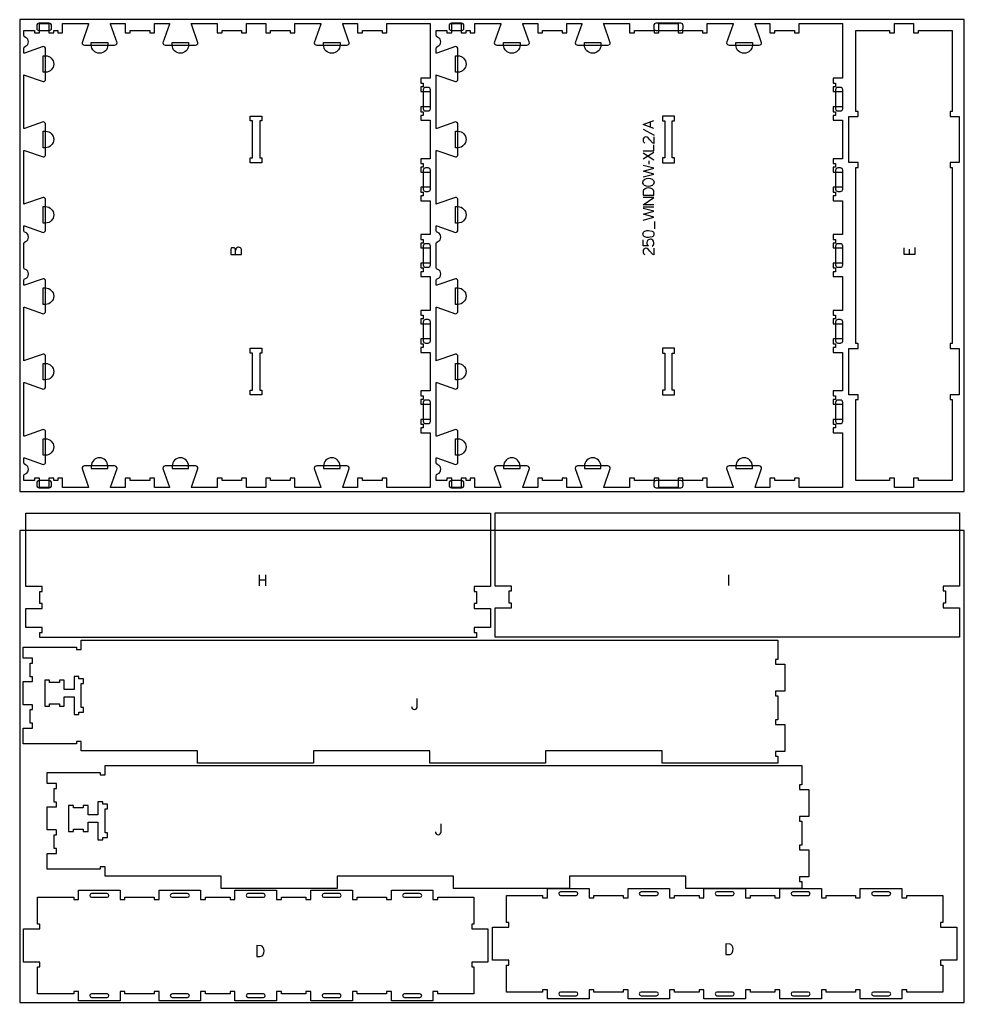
# Model space of a CAD drawing. Header units: millimetres. Extents: x -1220 to 1220, y -1930 to 4127.
# Drawn here: x -1220 to 1220, y -1930 to 610 of the extents above; entities that cross this region are included whole.
import ezdxf

# ---------------------------------------------------------------- set-up
doc = ezdxf.new("R2010")
doc.units = ezdxf.units.MM
for name, color, linetype, true_color in [('0_SHEET_SPRUCEPLY_2440X122', 1, 'Continuous', 0xff0000), ('1_ANYTOOL_1MMDEEP_LABELS_S', 2, 'Continuous', 0xffff00), ('3_ANYTOOL_CUTTHROUGH_INSID', 4, 'Continuous', 0x00ffff), ('4_ANYTOOL_CUTTHROUGH_OUTSI', 5, 'Continuous', 0x0000ff), ('5_ANYTOOL_HALF_MILL_9MM_IN', 3, 'Continuous', 0x00ff00)]:
    doc.layers.add(name, color=color, linetype=linetype, true_color=true_color)

msp = doc.modelspace()

# ---------------------------------------------------------------- linework, layer by layer
at = {"layer": '0_SHEET_SPRUCEPLY_2440X122'}
for points in [[(-1220, 610), (-1220, -610), (1220, -610), (1220, 610)], [(-1220, -710), (-1220, -1930), (1220, -1930), (1220, -710)]]:
    msp.add_lwpolyline(points, close=True, dxfattribs=at)
at = {"layer": '1_ANYTOOL_1MMDEEP_LABELS_S'}
for p, q in [((409.1, 332), (409.1, 346)), ((390.5, 327.2), (419.2, 311.2)), ((418.1, 266.8), (390.1, 249.1)), ((390.1, 265.6), (418.1, 248)), ((405.1, 244.8), (405.2, 236.6)), ((390.1, 126), (418.1, 126)), ((420.4, 69.4), (420.4, 88.7)), ((1077.2, 16.8), (1077.2, 3.1)), ((-601.2, -825), (-601.2, -853)), ((-584.1, -853), (-584.1, -825)), ((610.8, -824.8), (610.8, -852.8)), ((-584.1, -838.8), (-601.2, -838.8))]:
    msp.add_line(p, q, dxfattribs=at)
for points in [[(418.1, 328.8), (390.1, 339), (418.1, 349.3)], [(418, 307.4), (418, 290.3), (414.8, 291.8), (407.9, 299.7), (403.5, 304.8), (400.9, 306.4), (397.7, 307), (394.4, 306.4), (393.1, 305.6), (392, 304.6), (390.5, 301.9), (390.1, 298.6), (390.4, 296.1), (391.2, 293.9), (392.7, 292.1), (394.8, 290.7)], [(390.1, 270.8), (418.1, 270.8), (418.1, 286.7)], [(390.1, 203.4), (418.1, 210.6), (390.9, 218.4), (418.1, 226.4), (390.1, 233.4)], [(418.1, 131.6), (390.1, 131.6), (418.1, 150.3), (390.1, 150.3)], [(390.1, 91.9), (418.1, 99.1), (390.9, 107), (418.1, 114.9), (390.1, 121.9)], [(413.6, 24), (415.6, 25.7), (416.9, 27.6), (417.8, 29.9), (418.1, 32.4), (417.1, 37.8), (415.6, 39.9), (413.1, 41.6), (411.3, 42.3), (409.5, 42.5), (405.8, 41.9), (402.8, 40.2), (401.6, 39), (400.7, 37.5), (400.1, 33.8), (400.3, 31.3), (401.1, 29.1), (404.1, 25.1), (390.1, 25.8), (390.1, 40.9)], [(-675, 3.1), (-647, 3.1), (-647, 12.2), (-646.9, 14.5), (-647, 16.1), (-647.5, 17.6), (-648.2, 18.8), (-649.3, 19.9), (-652, 21.4), (-655, 21.8), (-656.7, 21.7), (-658.2, 21.2), (-659.4, 20.3), (-660.4, 19.1), (-661.7, 16.2), (-662.4, 13)], [(-662.2, 3.1), (-662.4, 13), (-663.8, 18.3), (-664.6, 19.3), (-665.7, 20.1), (-669, 20.6), (-671.6, 20.3), (-672.6, 19.8), (-673.5, 19.1), (-674.1, 18.2), (-674.6, 17.1), (-675, 14.4), (-675, 3.1)], [(418, 19.4), (418, 2.3), (414.8, 3.8), (407.9, 11.7), (403.5, 16.8), (400.9, 18.4), (397.7, 19), (394.4, 18.4), (393.1, 17.6), (392, 16.6), (390.5, 13.9), (390.1, 10.6), (390.4, 8.1), (391.2, 5.9), (392.7, 4.1), (394.8, 2.7)], [(1092.2, 20.8), (1092.2, 3.1), (1064.2, 3.1), (1064.2, 19.8)], [(-207.9, -1165), (-207.4, -1167.9), (-205.9, -1170.5), (-204.7, -1171.5), (-203.5, -1172.3), (-200.4, -1172.9), (-197.5, -1172.3), (-195.2, -1170.7), (-193.7, -1168.2), (-193.2, -1165.3), (-193.2, -1144.9)], [(-146.2, -1488.9), (-145.7, -1491.8), (-144.2, -1494.4), (-143.1, -1495.4), (-141.8, -1496.2), (-138.8, -1496.8), (-135.9, -1496.2), (-133.6, -1494.6), (-132.1, -1492.1), (-131.6, -1489.2), (-131.6, -1468.8)]]:
    msp.add_lwpolyline(points, dxfattribs=at)
for points in [[(389.7, 190), (390.1, 192.6), (391.1, 194.8), (394.6, 198), (399.3, 199.8), (404.2, 200.4), (409, 199.8), (413.7, 197.8), (415.8, 196.3), (417.3, 194.5), (418.2, 192.3), (418.5, 189.7), (418.2, 187), (417.3, 184.7), (415.8, 182.8), (413.7, 181.3), (408.8, 179.4), (403.9, 178.8), (398.9, 179.4), (394.3, 181.4), (392.3, 183), (390.9, 184.9), (390, 187.3)], [(390.1, 156), (418.1, 156), (418, 163.9), (417.7, 166.8), (416.8, 169.2), (415.3, 171.1), (413.3, 172.6), (408.5, 174.4), (403.4, 175), (399.1, 174.4), (395.2, 172.7), (391.6, 169.4), (390.7, 167.4)], [(389.8, 55.9), (390.2, 58.4), (391.3, 60.5), (392.9, 62.2), (394.9, 63.4), (399.6, 64.9), (404.4, 65.4), (413.7, 63.4), (415.7, 62.2), (417.1, 60.5), (418, 58.4), (418.3, 55.9), (418, 53.4), (417.1, 51.3), (415.7, 49.6), (413.6, 48.4), (404.4, 46.5), (399.5, 46.9), (394.8, 48.4), (392.8, 49.7), (391.3, 51.3), (390.2, 53.4)], [(-607.5, -1783.2), (-607.5, -1811.2), (-599.5, -1811.1), (-596.6, -1810.8), (-594.2, -1809.9), (-592.3, -1808.4), (-590.9, -1806.4), (-589, -1801.6), (-588.4, -1796.5), (-589, -1792.2), (-590.7, -1788.3), (-594, -1784.8), (-596, -1783.8)], [(603.9, -1778.5), (603.9, -1806.5), (611.8, -1806.4), (614.7, -1806.1), (617.1, -1805.2), (619, -1803.8), (620.5, -1801.7), (622.3, -1797), (622.9, -1791.9), (622.3, -1787.6), (620.6, -1783.6), (617.3, -1780.1), (615.3, -1779.2)]]:
    msp.add_lwpolyline(points, close=True, dxfattribs=at)
at = {"layer": '3_ANYTOOL_CUTTHROUGH_INSID'}
for points in [[(-594.1, 252.6), (-594.1, 240.1), (-624.6, 240.1), (-624.6, 252.6), (-618.6, 252.6), (-618.6, 348.1), (-624.6, 348.1), (-624.6, 360.6), (-594.1, 360.6), (-594.1, 348.1), (-600.1, 348.1), (-600.1, 252.6)], [(440.5, 240.1), (471, 240.1), (471, 252.6), (465, 252.6), (465, 348.1), (471, 348.1), (471, 360.6), (440.5, 360.6), (440.5, 348.1), (446.5, 348.1), (446.5, 252.6), (440.5, 252.6)], [(-624.6, -239.4), (-594.1, -239.4), (-594.1, -251.9), (-600.1, -251.9), (-600.1, -347.4), (-594.1, -347.4), (-594.1, -359.9), (-624.6, -359.9), (-624.6, -347.4), (-618.6, -347.4), (-618.6, -251.9), (-624.6, -251.9)], [(471, -251.9), (471, -239.4), (440.5, -239.4), (440.5, -251.9), (446.5, -251.9), (446.5, -347.4), (440.5, -347.4), (440.5, -359.9), (471, -359.9), (471, -347.4), (465, -347.4), (465, -251.9)], [(-1054.9, -1093.6), (-1066.9, -1093.6), (-1066.9, -1087.6), (-1079.4, -1087.6), (-1079.4, -1121.6), (-1104.9, -1121.6), (-1104.9, -1097.6), (-1117.4, -1097.6), (-1117.4, -1103.6), (-1142.9, -1103.6), (-1142.9, -1097.6), (-1155.4, -1097.6), (-1155.4, -1164.1), (-1142.9, -1164.1), (-1142.9, -1158.1), (-1117.4, -1158.1), (-1117.4, -1164.1), (-1104.9, -1164.1), (-1104.9, -1140.1), (-1079.4, -1140.1), (-1079.4, -1186.1), (-1066.9, -1186.1), (-1066.9, -1180.1), (-1054.9, -1180.1), (-1054.9, -1167.6), (-1060.9, -1167.6), (-1060.9, -1106.1), (-1054.9, -1106.1)], [(-993.2, -1417.5), (-1005.2, -1417.5), (-1005.2, -1411.5), (-1017.7, -1411.5), (-1017.7, -1445.5), (-1043.2, -1445.5), (-1043.2, -1421.5), (-1055.7, -1421.5), (-1055.7, -1427.5), (-1081.2, -1427.5), (-1081.2, -1421.5), (-1093.7, -1421.5), (-1093.7, -1488), (-1081.2, -1488), (-1081.2, -1482), (-1055.7, -1482), (-1055.7, -1488), (-1043.2, -1488), (-1043.2, -1464), (-1017.7, -1464), (-1017.7, -1510), (-1005.2, -1510), (-1005.2, -1504), (-993.2, -1504), (-993.2, -1491.5), (-999.2, -1491.5), (-999.2, -1430), (-993.2, -1430)]]:
    msp.add_lwpolyline(points, close=True, dxfattribs=at)
for points in [[(-1034.3, -1658.4), (-994.3, -1658.4, 1), (-994.3, -1648.9), (-1034.3, -1648.9, 1)], [(-826.3, -1658.4), (-786.3, -1658.4, 1), (-786.3, -1648.9), (-826.3, -1648.9, 1)], [(-630.3, -1658.4), (-590.3, -1658.4, 1), (-590.3, -1648.9), (-630.3, -1648.9, 1)], [(-434.3, -1658.4), (-394.3, -1658.4, 1), (-394.3, -1648.9), (-434.3, -1648.9, 1)], [(-226.3, -1658.4), (-186.3, -1658.4, 1), (-186.3, -1648.9), (-226.3, -1648.9, 1)], [(177.1, -1653.8), (217.1, -1653.8, 1), (217.1, -1644.3), (177.1, -1644.3, 1)], [(385.1, -1653.8), (425.1, -1653.8, 1), (425.1, -1644.3), (385.1, -1644.3, 1)], [(581.1, -1653.7), (621.1, -1653.7, 1), (621.1, -1644.2), (581.1, -1644.2, 1)], [(777.1, -1653.8), (817.1, -1653.8, 1), (817.1, -1644.3), (777.1, -1644.3, 1)], [(985.1, -1653.8), (1025.1, -1653.8, 1), (1025.1, -1644.3), (985.1, -1644.3, 1)], [(177.1, -1903.3, 1), (177.1, -1912.8), (217.1, -1912.8, 1), (217.1, -1903.3)], [(385.1, -1903.3, 1), (385.1, -1912.8), (425.1, -1912.8, 1), (425.1, -1903.3)], [(581.1, -1903.3, 1), (581.1, -1912.8), (621.1, -1912.8, 1), (621.1, -1903.3)], [(777.1, -1903.3, 1), (777.1, -1912.8), (817.1, -1912.8, 1), (817.1, -1903.3)], [(985.1, -1903.3, 1), (985.1, -1912.8), (1025.1, -1912.8, 1), (1025.1, -1903.3)], [(-1034.3, -1907.9, 1), (-1034.3, -1917.4), (-994.3, -1917.4, 1), (-994.3, -1907.9)], [(-826.3, -1907.9, 1), (-826.3, -1917.4), (-786.3, -1917.4, 1), (-786.3, -1907.9)], [(-630.3, -1908, 1), (-630.3, -1917.5), (-590.3, -1917.5, 1), (-590.3, -1908)], [(-434.3, -1907.9, 1), (-434.3, -1917.4), (-394.3, -1917.4, 1), (-394.3, -1907.9)], [(-226.3, -1907.9, 1), (-226.3, -1917.4), (-186.3, -1917.4, 1), (-186.3, -1907.9)]]:
    msp.add_lwpolyline(points, format="xyb", close=True, dxfattribs=at)
at = {"layer": '4_ANYTOOL_CUTTHROUGH_OUTSI'}
for points in [[(-1209.1, -569, -0.317837), (-1205.2, -563.6, 0.707107), (-1205.2, -540.5, -0.317837), (-1209.1, -535.1), (-1209.1, -522.7), (-1207.7, -522.9), (-1159.4, -539.8), (-1159.3, -539.8, 0.414214), (-1153.1, -533.6), (-1153.1, -455.6, 0.414214), (-1159.3, -449.3), (-1159.4, -449.3), (-1207.7, -466.2), (-1209.1, -466.5), (-1209.1, -327.8), (-1207.7, -328), (-1159.4, -344.9), (-1159.3, -344.9, 0.414214), (-1153.1, -338.7), (-1153.1, -260.7, 0.414214), (-1159.3, -254.4), (-1159.4, -254.4), (-1207.7, -271.3), (-1209.1, -271.6), (-1209.1, -132.9), (-1207.7, -133.1), (-1159.4, -150), (-1159.3, -150, 0.414214), (-1153.1, -143.8), (-1153.1, -65.8, 0.414214), (-1159.3, -59.5), (-1159.4, -59.5), (-1207.7, -76.4), (-1209.1, -76.7), (-1209.1, -64.3, -0.317837), (-1205.2, -58.9, 0.707107), (-1205.2, -35.8, -0.317837), (-1209.1, -30.3), (-1209.1, 31, -0.317837), (-1205.2, 36.4, 0.707107), (-1205.2, 59.5, -0.317837), (-1209.1, 64.9), (-1209.1, 77.3), (-1207.7, 77.1), (-1159.4, 60.2), (-1159.3, 60.2, 0.414214), (-1153.1, 66.4), (-1153.1, 144.4, 0.414214), (-1159.3, 150.7), (-1159.4, 150.7), (-1207.7, 133.8), (-1209.1, 133.5), (-1209.1, 272.2), (-1207.7, 272), (-1159.4, 255.1), (-1159.3, 255.1, 0.414214), (-1153.1, 261.3), (-1153.1, 339.3, 0.414214), (-1159.3, 345.6), (-1159.4, 345.6), (-1207.7, 328.7), (-1209.1, 328.4), (-1209.1, 467.1), (-1207.7, 466.9), (-1159.4, 450), (-1159.3, 450, 0.414214), (-1153.1, 456.2), (-1153.1, 534.2, 0.414214), (-1159.3, 540.5), (-1159.4, 540.5), (-1207.7, 523.6), (-1209.1, 523.3), (-1209.1, 535.7, -0.317837), (-1205.2, 541.1, 0.707107), (-1205.2, 564.2, -0.317837), (-1209.1, 569.7), (-1209.1, 582.1), (-1181.6, 582.1), (-1181.6, 576.3, 0.414214), (-1181.3, 576.1), (-1169.3, 576.1, 0.414214), (-1169.1, 576.3), (-1169.1, 600.1), (-1144.6, 600.1), (-1144.6, 576.3, 0.414214), (-1144.3, 576.1), (-1132.3, 576.1, 0.414214), (-1132.1, 576.3), (-1132.1, 582.1), (-1121.6, 582.1), (-1121.6, 576.3, 0.414214), (-1121.3, 576.1), (-1109.3, 576.1, 0.414214), (-1109.1, 576.3), (-1109.1, 600.1), (-1041.9, 600.1), (-1042.1, 598.7), (-1059, 550.4), (-1059, 550.3, 0.414214), (-1052.8, 544.1), (-974.8, 544.1, 0.414214), (-968.5, 550.3), (-968.5, 550.4), (-985.4, 598.7), (-985.7, 600.1), (-947.1, 600.1), (-947.1, 576.3, 0.414214), (-946.8, 576.1), (-934.8, 576.1, 0.414214), (-934.6, 576.3), (-934.6, 582.1), (-884.1, 582.1), (-884.1, 576.3, 0.414214), (-883.8, 576.1), (-871.8, 576.1, 0.414214), (-871.6, 576.3), (-871.6, 600.1), (-833, 600.1), (-833.2, 598.7), (-850.1, 550.4), (-850.1, 550.3, 0.414214), (-843.9, 544.1), (-765.9, 544.1, 0.414214), (-759.6, 550.3), (-759.6, 550.4), (-776.5, 598.7), (-776.8, 600.1), (-709.6, 600.1), (-709.6, 576.3, 0.414214), (-709.3, 576.1), (-697.3, 576.1, 0.414214), (-697.1, 576.3), (-697.1, 582.1), (-646.6, 582.1), (-646.6, 576.3, 0.414214), (-646.3, 576.1), (-634.3, 576.1, 0.414214), (-634.1, 576.3), (-634.1, 600.1), (-584.6, 600.1), (-584.6, 576.3, 0.414214), (-584.3, 576.1), (-572.3, 576.1, 0.414214), (-572.1, 576.3), (-572.1, 582.1), (-521.6, 582.1), (-521.6, 576.3, 0.414214), (-521.3, 576.1), (-509.3, 576.1, 0.414214), (-509.1, 576.3), (-509.1, 600.1), (-441.9, 600.1), (-442.1, 598.7), (-459, 550.4), (-459, 550.3, 0.414214), (-452.8, 544.1), (-374.8, 544.1, 0.414214), (-368.5, 550.3), (-368.5, 550.4), (-385.4, 598.7), (-385.7, 600.1), (-347.1, 600.1), (-347.1, 576.3, 0.414214), (-346.8, 576.1), (-334.8, 576.1, 0.414214), (-334.6, 576.3), (-334.6, 582.1), (-284.1, 582.1), (-284.1, 576.3, 0.414214), (-283.8, 576.1), (-271.8, 576.1, 0.414214), (-271.6, 576.3), (-271.6, 600.1), (-159.6, 600.1), (-159.6, 458.6), (-183.3, 458.6, 0.414214), (-183.6, 458.3), (-183.6, 446.3, 0.414214), (-183.3, 446.1), (-177.6, 446.1), (-177.6, 436.6), (-183.3, 436.6, 0.414214), (-183.6, 436.3), (-183.6, 424.3, 0.414214), (-183.3, 424.1), (-159.6, 424.1), (-159.6, 384.6), (-183.3, 384.6, 0.414214), (-183.6, 384.3), (-183.6, 372.3, 0.414214), (-183.3, 372.1), (-177.6, 372.1), (-177.6, 362.6), (-183.3, 362.6, 0.414214), (-183.6, 362.3), (-183.6, 350.3, 0.414214), (-183.3, 350.1), (-159.6, 350.1), (-159.6, 250.6), (-183.3, 250.6, 0.414214), (-183.6, 250.3), (-183.6, 238.3, 0.414214), (-183.3, 238.1), (-177.6, 238.1), (-177.6, 228.6), (-183.3, 228.6, 0.414214), (-183.6, 228.3), (-183.6, 216.3, 0.414214), (-183.3, 216.1), (-159.6, 216.1), (-159.6, 176.6), (-183.3, 176.6, 0.414214), (-183.6, 176.3), (-183.6, 164.3, 0.414214), (-183.3, 164.1), (-177.6, 164.1), (-177.6, 154.6), (-183.3, 154.6, 0.414214), (-183.6, 154.3), (-183.6, 142.3, 0.414214), (-183.3, 142.1), (-159.6, 142.1), (-159.6, 54.6), (-183.3, 54.6, 0.414214), (-183.6, 54.3), (-183.6, 42.3, 0.414214), (-183.3, 42.1), (-177.6, 42.1), (-177.6, 32.6), (-183.3, 32.6, 0.414214), (-183.6, 32.3), (-183.6, 20.3, 0.414214), (-183.3, 20.1), (-159.6, 20.1), (-159.6, -19.4), (-183.3, -19.4, 0.414214), (-183.6, -19.7), (-183.6, -31.7, 0.414214), (-183.3, -31.9), (-177.6, -31.9), (-177.6, -41.4), (-183.3, -41.4, 0.414214), (-183.6, -41.7), (-183.6, -53.7, 0.414214), (-183.3, -53.9), (-159.6, -53.9), (-159.6, -141.4), (-183.3, -141.4, 0.414214), (-183.6, -141.7), (-183.6, -153.7, 0.414214), (-183.3, -153.9), (-177.6, -153.9), (-177.6, -163.4), (-183.3, -163.4, 0.414214), (-183.6, -163.7), (-183.6, -175.7, 0.414214), (-183.3, -175.9), (-159.6, -175.9), (-159.6, -215.4), (-183.3, -215.4, 0.414214), (-183.6, -215.7), (-183.6, -227.7, 0.414214), (-183.3, -227.9), (-177.6, -227.9), (-177.6, -237.4), (-183.3, -237.4, 0.414214), (-183.6, -237.7), (-183.6, -249.7, 0.414214), (-183.3, -249.9), (-159.6, -249.9), (-159.6, -349.4), (-183.3, -349.4, 0.414214), (-183.6, -349.7), (-183.6, -361.7, 0.414214), (-183.3, -361.9), (-177.6, -361.9), (-177.6, -371.4), (-183.3, -371.4, 0.414214), (-183.6, -371.7), (-183.6, -383.7, 0.414214), (-183.3, -383.9), (-159.6, -383.9), (-159.6, -423.4), (-183.3, -423.4, 0.414214), (-183.6, -423.7), (-183.6, -435.7, 0.414214), (-183.3, -435.9), (-177.6, -435.9), (-177.6, -445.4), (-183.3, -445.4, 0.414214), (-183.6, -445.7), (-183.6, -457.7, 0.414214), (-183.3, -457.9), (-159.6, -457.9), (-159.6, -599.4), (-271.6, -599.4), (-271.6, -575.7, 0.414214), (-271.8, -575.4), (-283.8, -575.4, 0.414214), (-284.1, -575.7), (-284.1, -581.4), (-334.6, -581.4), (-334.6, -575.7, 0.414214), (-334.8, -575.4), (-346.8, -575.4, 0.414214), (-347.1, -575.7), (-347.1, -599.4), (-385.7, -599.4), (-385.4, -598), (-368.5, -549.8), (-368.5, -549.7, 0.414214), (-374.8, -543.4), (-452.8, -543.4, 0.414214), (-459, -549.7), (-459, -549.8), (-442.1, -598), (-441.9, -599.4), (-509.1, -599.4), (-509.1, -575.7, 0.414214), (-509.3, -575.4), (-521.3, -575.4, 0.414214), (-521.6, -575.7), (-521.6, -581.4), (-572.1, -581.4), (-572.1, -575.7, 0.414214), (-572.3, -575.4), (-584.3, -575.4, 0.414214), (-584.6, -575.7), (-584.6, -599.4), (-634.1, -599.4), (-634.1, -575.7, 0.414214), (-634.3, -575.4), (-646.3, -575.4, 0.414214), (-646.6, -575.7), (-646.6, -581.4), (-697.1, -581.4), (-697.1, -575.7, 0.414214), (-697.3, -575.4), (-709.3, -575.4, 0.414214), (-709.6, -575.7), (-709.6, -599.4), (-776.8, -599.4), (-776.5, -598), (-759.6, -549.8), (-759.6, -549.7, 0.414214), (-765.9, -543.4), (-843.9, -543.4, 0.414214), (-850.1, -549.7), (-850.1, -549.8), (-833.2, -598), (-833, -599.4), (-871.6, -599.4), (-871.6, -575.7, 0.414214), (-871.8, -575.4), (-883.8, -575.4, 0.414214), (-884.1, -575.7), (-884.1, -581.4), (-934.6, -581.4), (-934.6, -575.7, 0.414214), (-934.8, -575.4), (-946.8, -575.4, 0.414214), (-947.1, -575.7), (-947.1, -599.4), (-985.7, -599.4), (-985.4, -598), (-968.5, -549.8), (-968.5, -549.7, 0.414214), (-974.8, -543.4), (-1052.8, -543.4, 0.414214), (-1059, -549.7), (-1059, -549.8), (-1042.1, -598), (-1041.9, -599.4), (-1109.1, -599.4), (-1109.1, -575.7, 0.414214), (-1109.3, -575.4), (-1121.3, -575.4, 0.414214), (-1121.6, -575.7), (-1121.6, -581.4), (-1132.1, -581.4), (-1132.1, -575.7, 0.414214), (-1132.3, -575.4), (-1144.3, -575.4, 0.414214), (-1144.6, -575.7), (-1144.6, -599.4), (-1169.1, -599.4), (-1169.1, -575.7, 0.414214), (-1169.3, -575.4), (-1181.3, -575.4, 0.414214), (-1181.6, -575.7), (-1181.6, -581.4), (-1209.1, -581.4)], [(23.2, 600.1), (22.9, 598.7), (6, 550.4), (6, 550.3, 0.414214), (12.3, 544.1), (90.3, 544.1, 0.414214), (96.5, 550.3), (96.5, 550.4), (79.6, 598.7), (79.4, 600.1), (118, 600.1), (118, 576.3, 0.414214), (118.2, 576.1), (130.2, 576.1, 0.414214), (130.5, 576.3), (130.5, 582.1), (181, 582.1), (181, 576.3, 0.414214), (181.2, 576.1), (193.2, 576.1, 0.414214), (193.5, 576.3), (193.5, 600.1), (232.1, 600.1), (231.8, 598.7), (214.9, 550.4), (214.9, 550.3, 0.414214), (221.2, 544.1), (299.2, 544.1, 0.414214), (305.4, 550.3), (305.4, 550.4), (288.5, 598.7), (288.3, 600.1), (355.5, 600.1), (355.5, 576.3, 0.414214), (355.7, 576.1), (367.7, 576.1, 0.414214), (368, 576.3), (368, 582.1), (418.5, 582.1), (418.5, 576.3, 0.414214), (418.7, 576.1), (430.7, 576.1, 0.414214), (431, 576.3), (431, 600.1), (480.5, 600.1), (480.5, 576.3, 0.414214), (480.7, 576.1), (492.7, 576.1, 0.414214), (493, 576.3), (493, 582.1), (543.5, 582.1), (543.5, 576.3, 0.414214), (543.7, 576.1), (555.7, 576.1, 0.414214), (556, 576.3), (556, 600.1), (623.2, 600.1), (622.9, 598.7), (606, 550.4), (606, 550.3, 0.414214), (612.3, 544.1), (690.3, 544.1, 0.414214), (696.5, 550.3), (696.5, 550.4), (679.6, 598.7), (679.4, 600.1), (718, 600.1), (718, 576.3, 0.414214), (718.2, 576.1), (730.2, 576.1, 0.414214), (730.5, 576.3), (730.5, 582.1), (781, 582.1), (781, 576.3, 0.414214), (781.2, 576.1), (793.2, 576.1, 0.414214), (793.5, 576.3), (793.5, 600.1), (905.5, 600.1), (905.5, 458.6), (881.7, 458.6, 0.414214), (881.5, 458.3), (881.5, 446.3, 0.414214), (881.7, 446.1), (887.5, 446.1), (887.5, 436.6), (881.7, 436.6, 0.414214), (881.5, 436.3), (881.5, 424.3, 0.414214), (881.7, 424.1), (905.5, 424.1), (905.5, 384.6), (881.7, 384.6, 0.414214), (881.5, 384.3), (881.5, 372.3, 0.414214), (881.7, 372.1), (887.5, 372.1), (887.5, 362.6), (881.7, 362.6, 0.414214), (881.5, 362.3), (881.5, 350.3, 0.414214), (881.7, 350.1), (905.5, 350.1), (905.5, 250.6), (881.7, 250.6, 0.414214), (881.5, 250.3), (881.5, 238.3, 0.414214), (881.7, 238.1), (887.5, 238.1), (887.5, 228.6), (881.7, 228.6, 0.414214), (881.5, 228.3), (881.5, 216.3, 0.414214), (881.7, 216.1), (905.5, 216.1), (905.5, 176.6), (881.7, 176.6, 0.414214), (881.5, 176.3), (881.5, 164.3, 0.414214), (881.7, 164.1), (887.5, 164.1), (887.5, 154.6), (881.7, 154.6, 0.414214), (881.5, 154.3), (881.5, 142.3, 0.414214), (881.7, 142.1), (905.5, 142.1), (905.5, 54.6), (881.7, 54.6, 0.414214), (881.5, 54.3), (881.5, 42.3, 0.414214), (881.7, 42.1), (887.5, 42.1), (887.5, 32.6), (881.7, 32.6, 0.414214), (881.5, 32.3), (881.5, 20.3, 0.414214), (881.7, 20.1), (905.5, 20.1), (905.5, -19.4), (881.7, -19.4, 0.414214), (881.5, -19.7), (881.5, -31.7, 0.414214), (881.7, -31.9), (887.5, -31.9), (887.5, -41.4), (881.7, -41.4, 0.414214), (881.5, -41.7), (881.5, -53.7, 0.414214), (881.7, -53.9), (905.5, -53.9), (905.5, -141.4), (881.7, -141.4, 0.414214), (881.5, -141.7), (881.5, -153.7, 0.414214), (881.7, -153.9), (887.5, -153.9), (887.5, -163.4), (881.7, -163.4, 0.414214), (881.5, -163.7), (881.5, -175.7, 0.414214), (881.7, -175.9), (905.5, -175.9), (905.5, -215.4), (881.7, -215.4, 0.414214), (881.5, -215.7), (881.5, -227.7, 0.414214), (881.7, -227.9), (887.5, -227.9), (887.5, -237.4), (881.7, -237.4, 0.414214), (881.5, -237.7), (881.5, -249.7, 0.414214), (881.7, -249.9), (905.5, -249.9), (905.5, -349.4), (881.7, -349.4, 0.414214), (881.5, -349.7), (881.5, -361.7, 0.414214), (881.7, -361.9), (887.5, -361.9), (887.5, -371.4), (881.7, -371.4, 0.414214), (881.5, -371.7), (881.5, -383.7, 0.414214), (881.7, -383.9), (905.5, -383.9), (905.5, -423.4), (881.7, -423.4, 0.414214), (881.5, -423.7), (881.5, -435.7, 0.414214), (881.7, -435.9), (887.5, -435.9), (887.5, -445.4), (881.7, -445.4, 0.414214), (881.5, -445.7), (881.5, -457.7, 0.414214), (881.7, -457.9), (905.5, -457.9), (905.5, -599.4), (793.5, -599.4), (793.5, -575.7, 0.414214), (793.2, -575.4), (781.2, -575.4, 0.414214), (781, -575.7), (781, -581.4), (730.5, -581.4), (730.5, -575.7, 0.414214), (730.2, -575.4), (718.2, -575.4, 0.414214), (718, -575.7), (718, -599.4), (679.4, -599.4), (679.6, -598), (696.5, -549.8), (696.5, -549.7, 0.414214), (690.3, -543.4), (612.3, -543.4, 0.414214), (606, -549.7), (606, -549.8), (622.9, -598), (623.2, -599.4), (556, -599.4), (556, -575.7, 0.414214), (555.7, -575.4), (543.7, -575.4, 0.414214), (543.5, -575.7), (543.5, -581.4), (493, -581.4), (493, -575.7, 0.414214), (492.7, -575.4), (480.7, -575.4, 0.414214), (480.5, -575.7), (480.5, -599.4), (431, -599.4), (431, -575.7, 0.414214), (430.7, -575.4), (418.7, -575.4, 0.414214), (418.5, -575.7), (418.5, -581.4), (368, -581.4), (368, -575.7, 0.414214), (367.7, -575.4), (355.7, -575.4, 0.414214), (355.5, -575.7), (355.5, -599.4), (288.3, -599.4), (288.5, -598), (305.4, -549.8), (305.4, -549.7, 0.414214), (299.2, -543.4), (221.2, -543.4, 0.414214), (214.9, -549.7), (214.9, -549.8), (231.8, -598), (232.1, -599.4), (193.5, -599.4), (193.5, -575.7, 0.414214), (193.2, -575.4), (181.2, -575.4, 0.414214), (181, -575.7), (181, -581.4), (130.5, -581.4), (130.5, -575.7, 0.414214), (130.2, -575.4), (118.2, -575.4, 0.414214), (118, -575.7), (118, -599.4), (79.4, -599.4), (79.6, -598), (96.5, -549.8), (96.5, -549.7, 0.414214), (90.3, -543.4), (12.3, -543.4, 0.414214), (6, -549.7), (6, -549.8), (22.9, -598), (23.2, -599.4), (-44, -599.4), (-44, -575.7, 0.414214), (-44.3, -575.4), (-56.3, -575.4, 0.414214), (-56.5, -575.7), (-56.5, -581.4), (-67, -581.4), (-67, -575.7, 0.414214), (-67.3, -575.4), (-79.3, -575.4, 0.414214), (-79.5, -575.7), (-79.5, -599.4), (-104, -599.4), (-104, -575.7, 0.414214), (-104.3, -575.4), (-116.3, -575.4, 0.414214), (-116.5, -575.7), (-116.5, -581.4), (-144, -581.4), (-144, -569, -0.317837), (-140.2, -563.6, 0.707107), (-140.2, -540.5, -0.317837), (-144, -535.1), (-144, -522.7), (-142.6, -522.9), (-94.4, -539.8), (-94.3, -539.8, 0.414214), (-88, -533.6), (-88, -455.6, 0.414214), (-94.3, -449.3), (-94.4, -449.3), (-142.6, -466.2), (-144, -466.5), (-144, -327.8), (-142.6, -328), (-94.4, -344.9), (-94.3, -344.9, 0.414214), (-88, -338.7), (-88, -260.7, 0.414214), (-94.3, -254.4), (-94.4, -254.4), (-142.6, -271.3), (-144, -271.6), (-144, -132.9), (-142.6, -133.1), (-94.4, -150), (-94.3, -150, 0.414214), (-88, -143.8), (-88, -65.8, 0.414214), (-94.3, -59.5), (-94.4, -59.5), (-142.6, -76.4), (-144, -76.7), (-144, -64.3, -0.317837), (-140.2, -58.9, 0.707107), (-140.2, -35.8, -0.317837), (-144, -30.3), (-144, 31, -0.317837), (-140.2, 36.4, 0.707107), (-140.2, 59.5, -0.317837), (-144, 64.9), (-144, 77.3), (-142.6, 77.1), (-94.4, 60.2), (-94.3, 60.2, 0.414214), (-88, 66.4), (-88, 144.4, 0.414214), (-94.3, 150.7), (-94.4, 150.7), (-142.6, 133.8), (-144, 133.5), (-144, 272.2), (-142.6, 272), (-94.4, 255.1), (-94.3, 255.1, 0.414214), (-88, 261.3), (-88, 339.3, 0.414214), (-94.3, 345.6), (-94.4, 345.6), (-142.6, 328.7), (-144, 328.4), (-144, 467.1), (-142.6, 466.9), (-94.4, 450), (-94.3, 450, 0.414214), (-88, 456.2), (-88, 534.2, 0.414214), (-94.3, 540.5), (-94.4, 540.5), (-142.6, 523.6), (-144, 523.3), (-144, 535.7, -0.317837), (-140.2, 541.1, 0.707107), (-140.2, 564.2, -0.317837), (-144, 569.7), (-144, 582.1), (-116.5, 582.1), (-116.5, 576.3, 0.414214), (-116.3, 576.1), (-104.3, 576.1, 0.414214), (-104, 576.3), (-104, 600.1), (-79.5, 600.1), (-79.5, 576.3, 0.414214), (-79.3, 576.1), (-67.3, 576.1, 0.414214), (-67, 576.3), (-67, 582.1), (-56.5, 582.1), (-56.5, 576.3, 0.414214), (-56.3, 576.1), (-44.3, 576.1, 0.414214), (-44, 576.3), (-44, 600.1)], [(945.2, 228.1, 0.414214), (945.5, 228.3), (945.5, 240.3, 0.414214), (945.2, 240.6), (921.5, 240.6), (921.5, 360.1), (945.2, 360.1, 0.414214), (945.5, 360.3), (945.5, 372.3, 0.414214), (945.2, 372.6), (939.5, 372.6), (939.5, 582.1), (1027, 582.1), (1027, 576.3, 0.414214), (1027.2, 576.1), (1039.2, 576.1, 0.414214), (1039.5, 576.3), (1039.5, 600.1), (1089, 600.1), (1089, 576.3, 0.414214), (1089.2, 576.1), (1101.2, 576.1, 0.414214), (1101.5, 576.3), (1101.5, 582.1), (1189, 582.1), (1189, 372.6), (1183.2, 372.6, 0.414214), (1183, 372.3), (1183, 360.3, 0.414214), (1183.2, 360.1), (1207, 360.1), (1207, 240.6), (1183.2, 240.6, 0.414214), (1183, 240.3), (1183, 228.3, 0.414214), (1183.2, 228.1), (1189, 228.1), (1189, -227.4), (1183.2, -227.4, 0.414214), (1183, -227.7), (1183, -239.7, 0.414214), (1183.2, -239.9), (1207, -239.9), (1207, -359.4), (1183.2, -359.4, 0.414214), (1183, -359.7), (1183, -371.7, 0.414214), (1183.2, -371.9), (1189, -371.9), (1189, -581.4), (1101.5, -581.4), (1101.5, -575.7, 0.414214), (1101.2, -575.4), (1089.2, -575.4, 0.414214), (1089, -575.7), (1089, -599.4), (1039.5, -599.4), (1039.5, -575.7, 0.414214), (1039.2, -575.4), (1027.2, -575.4, 0.414214), (1027, -575.7), (1027, -581.4), (939.5, -581.4), (939.5, -371.9), (945.2, -371.9, 0.414214), (945.5, -371.7), (945.5, -359.7, 0.414214), (945.2, -359.4), (921.5, -359.4), (921.5, -239.9), (945.2, -239.9, 0.414214), (945.5, -239.7), (945.5, -227.7, 0.414214), (945.2, -227.4), (939.5, -227.4), (939.5, 228.1)], [(-46, -961.2, 0.414214), (-46.3, -961.5), (-46.3, -973.5, 0.414214), (-46, -973.7), (-40.3, -973.7), (-40.3, -987.2), (-1167.8, -987.2), (-1167.8, -973.7), (-1162, -973.7, 0.414214), (-1161.8, -973.5), (-1161.8, -961.5, 0.414214), (-1162, -961.2), (-1203.8, -961.2), (-1203.8, -911.7), (-1162, -911.7, 0.414214), (-1161.8, -911.5), (-1161.8, -899.5, 0.414214), (-1162, -899.2), (-1167.8, -899.2), (-1167.8, -867.7), (-1162, -867.7, 0.414214), (-1161.8, -867.5), (-1161.8, -855.5, 0.414214), (-1162, -855.2), (-1203.8, -855.2), (-1203.8, -665.7), (-4.3, -665.7), (-4.3, -855.2), (-46, -855.2, 0.414214), (-46.3, -855.5), (-46.3, -867.5, 0.414214), (-46, -867.7), (-40.3, -867.7), (-40.3, -899.2), (-46, -899.2, 0.414214), (-46.3, -899.5), (-46.3, -911.5, 0.414214), (-46, -911.7), (-4.3, -911.7), (-4.3, -961.2)], [(1165.9, -910.7), (1207.6, -910.7), (1207.6, -986.2), (8.1, -986.2), (8.1, -910.7), (49.9, -910.7, 0.414214), (50.1, -910.4), (50.1, -898.4, 0.414214), (49.9, -898.2), (44.1, -898.2), (44.1, -866.7), (49.9, -866.7, 0.414214), (50.1, -866.4), (50.1, -854.4, 0.414214), (49.9, -854.2), (8.1, -854.2), (8.1, -664.7), (1207.6, -664.7), (1207.6, -854.2), (1165.9, -854.2, 0.414214), (1165.6, -854.4), (1165.6, -866.4, 0.414214), (1165.9, -866.7), (1171.6, -866.7), (1171.6, -898.2), (1165.9, -898.2, 0.414214), (1165.6, -898.4), (1165.6, -910.4, 0.414214)], [(138.6, -1311.6), (-160.9, -1311.6), (-160.9, -1279.9, 0.414214), (-161.1, -1279.6), (-461.1, -1279.6, 0.414214), (-461.4, -1279.9), (-461.4, -1311.6), (-760.9, -1311.6), (-760.9, -1279.9, 0.414214), (-761.1, -1279.6), (-1060.9, -1279.6), (-1060.9, -1255.9, 0.414214), (-1061.1, -1255.6), (-1073.1, -1255.6, 0.414214), (-1073.4, -1255.9), (-1073.4, -1261.6), (-1210.9, -1261.6), (-1210.9, -1221.1), (-1187.1, -1221.1, 0.414214), (-1186.9, -1220.9), (-1186.9, -1208.9, 0.414214), (-1187.1, -1208.6), (-1192.9, -1208.6), (-1192.9, -1173.1), (-1187.1, -1173.1, 0.414214), (-1186.9, -1172.9), (-1186.9, -1160.9, 0.414214), (-1187.1, -1160.6), (-1210.9, -1160.6), (-1210.9, -1101.1), (-1187.1, -1101.1, 0.414214), (-1186.9, -1100.9), (-1186.9, -1088.9, 0.414214), (-1187.1, -1088.6), (-1192.9, -1088.6), (-1192.9, -1053.1), (-1187.1, -1053.1, 0.414214), (-1186.9, -1052.9), (-1186.9, -1040.9, 0.414214), (-1187.1, -1040.6), (-1210.9, -1040.6), (-1210.9, -1012.1), (-1073.4, -1012.1), (-1073.4, -1017.9, 0.414214), (-1073.1, -1018.1), (-1061.1, -1018.1, 0.414214), (-1060.9, -1017.9), (-1060.9, -994.1), (738.6, -994.1), (738.6, -1043.6), (732.9, -1043.6, 0.414214), (732.6, -1043.9), (732.6, -1055.9, 0.414214), (732.9, -1056.1), (756.6, -1056.1), (756.6, -1125.6), (732.9, -1125.6, 0.414214), (732.6, -1125.9), (732.6, -1137.9, 0.414214), (732.9, -1138.1), (738.6, -1138.1), (738.6, -1199.6), (732.9, -1199.6, 0.414214), (732.6, -1199.9), (732.6, -1211.9, 0.414214), (732.9, -1212.1), (756.6, -1212.1), (756.6, -1281.6), (732.9, -1281.6, 0.414214), (732.6, -1281.9), (732.6, -1293.9, 0.414214), (732.9, -1294.1), (738.6, -1294.1), (738.6, -1311.6), (439.1, -1311.6), (439.1, -1279.9, 0.414214), (438.9, -1279.6), (138.9, -1279.6, 0.414214), (138.6, -1279.9)], [(200.3, -1635.5), (-99.2, -1635.5), (-99.2, -1603.8, 0.414214), (-99.5, -1603.5), (-399.5, -1603.5, 0.414214), (-399.7, -1603.8), (-399.7, -1635.5), (-699.2, -1635.5), (-699.2, -1603.8, 0.414214), (-699.5, -1603.5), (-999.2, -1603.5), (-999.2, -1579.8, 0.414214), (-999.5, -1579.5), (-1011.5, -1579.5, 0.414214), (-1011.7, -1579.8), (-1011.7, -1585.5), (-1149.2, -1585.5), (-1149.2, -1545), (-1125.5, -1545, 0.414214), (-1125.2, -1544.8), (-1125.2, -1532.8, 0.414214), (-1125.5, -1532.5), (-1131.2, -1532.5), (-1131.2, -1497), (-1125.5, -1497, 0.414214), (-1125.2, -1496.8), (-1125.2, -1484.8, 0.414214), (-1125.5, -1484.5), (-1149.2, -1484.5), (-1149.2, -1425), (-1125.5, -1425, 0.414214), (-1125.2, -1424.8), (-1125.2, -1412.8, 0.414214), (-1125.5, -1412.5), (-1131.2, -1412.5), (-1131.2, -1377), (-1125.5, -1377, 0.414214), (-1125.2, -1376.8), (-1125.2, -1364.8, 0.414214), (-1125.5, -1364.5), (-1149.2, -1364.5), (-1149.2, -1336), (-1011.7, -1336), (-1011.7, -1341.8, 0.414214), (-1011.5, -1342), (-999.5, -1342, 0.414214), (-999.2, -1341.8), (-999.2, -1318), (800.3, -1318), (800.3, -1367.5), (794.5, -1367.5, 0.414214), (794.3, -1367.8), (794.3, -1379.8, 0.414214), (794.5, -1380), (818.3, -1380), (818.3, -1449.5), (794.5, -1449.5, 0.414214), (794.3, -1449.8), (794.3, -1461.8, 0.414214), (794.5, -1462), (800.3, -1462), (800.3, -1523.5), (794.5, -1523.5, 0.414214), (794.3, -1523.8), (794.3, -1535.8, 0.414214), (794.5, -1536), (818.3, -1536), (818.3, -1605.5), (794.5, -1605.5, 0.414214), (794.3, -1605.8), (794.3, -1617.8, 0.414214), (794.5, -1618), (800.3, -1618), (800.3, -1635.5), (500.8, -1635.5), (500.8, -1603.8, 0.414214), (500.5, -1603.5), (200.5, -1603.5, 0.414214), (200.3, -1603.8)], [(-140, -1902.2, 0.414214), (-140.3, -1901.9), (-152.3, -1901.9, 0.414214), (-152.5, -1902.2), (-152.5, -1925.9), (-260, -1925.9), (-260, -1902.2, 0.414214), (-260.3, -1901.9), (-272.3, -1901.9, 0.414214), (-272.5, -1902.2), (-272.5, -1907.9), (-348, -1907.9), (-348, -1902.2, 0.414214), (-348.3, -1901.9), (-360.3, -1901.9, 0.414214), (-360.5, -1902.2), (-360.5, -1925.9), (-468, -1925.9), (-468, -1902.2, 0.414214), (-468.3, -1901.9), (-480.3, -1901.9, 0.414214), (-480.5, -1902.2), (-480.5, -1907.9), (-544, -1908), (-544, -1902.2, 0.414214), (-544.3, -1902), (-556.3, -1902, 0.414214), (-556.5, -1902.2), (-556.5, -1926), (-664, -1926), (-664, -1902.2, 0.414214), (-664.3, -1902), (-676.3, -1902, 0.414214), (-676.5, -1902.2), (-676.5, -1908), (-740, -1907.9), (-740, -1902.2, 0.414214), (-740.3, -1901.9), (-752.3, -1901.9, 0.414214), (-752.5, -1902.2), (-752.5, -1925.9), (-860, -1925.9), (-860, -1902.2, 0.414214), (-860.3, -1901.9), (-872.3, -1901.9, 0.414214), (-872.5, -1902.2), (-872.5, -1907.9), (-948, -1907.9), (-948, -1902.2, 0.414214), (-948.3, -1901.9), (-960.3, -1901.9, 0.414214), (-960.5, -1902.2), (-960.5, -1925.9), (-1068, -1925.9), (-1068, -1902.2, 0.414214), (-1068.3, -1901.9), (-1080.3, -1901.9, 0.414214), (-1080.5, -1902.2), (-1080.5, -1907.9), (-1174, -1907.9), (-1174, -1838.4), (-1168.3, -1838.4, 0.414214), (-1168, -1838.2), (-1168, -1826.2, 0.414214), (-1168.3, -1825.9), (-1210, -1825.9), (-1210, -1740.4), (-1168.3, -1740.4, 0.414214), (-1168, -1740.2), (-1168, -1728.2, 0.414214), (-1168.3, -1727.9), (-1174, -1727.9), (-1174, -1658.4), (-1080.5, -1658.4), (-1080.5, -1664.2, 0.414214), (-1080.3, -1664.4), (-1068.3, -1664.4, 0.414214), (-1068, -1664.2), (-1068, -1640.4), (-960.5, -1640.4), (-960.5, -1664.2, 0.414214), (-960.3, -1664.4), (-948.3, -1664.4, 0.414214), (-948, -1664.2), (-948, -1658.4), (-872.5, -1658.4), (-872.5, -1664.2, 0.414214), (-872.3, -1664.4), (-860.3, -1664.4, 0.414214), (-860, -1664.2), (-860, -1640.4), (-752.5, -1640.4), (-752.5, -1664.2, 0.414214), (-752.3, -1664.4), (-740.3, -1664.4, 0.414214), (-740, -1664.2), (-740, -1658.4), (-676.5, -1658.4), (-676.5, -1664.1, 0.414214), (-676.3, -1664.4), (-664.3, -1664.4, 0.414214), (-664, -1664.1), (-664, -1640.4), (-556.5, -1640.4), (-556.5, -1664.1, 0.414214), (-556.3, -1664.4), (-544.3, -1664.4, 0.414214), (-544, -1664.1), (-544, -1658.4), (-480.5, -1658.4), (-480.5, -1664.2, 0.414214), (-480.3, -1664.4), (-468.3, -1664.4, 0.414214), (-468, -1664.2), (-468, -1640.4), (-360.5, -1640.4), (-360.5, -1664.2, 0.414214), (-360.3, -1664.4), (-348.3, -1664.4, 0.414214), (-348, -1664.2), (-348, -1658.4), (-272.5, -1658.4), (-272.5, -1664.2, 0.414214), (-272.3, -1664.4), (-260.3, -1664.4, 0.414214), (-260, -1664.2), (-260, -1640.4), (-152.5, -1640.4), (-152.5, -1664.2, 0.414214), (-152.3, -1664.4), (-140.3, -1664.4, 0.414214), (-140, -1664.2), (-140, -1658.4), (-46.5, -1658.4), (-46.5, -1727.9), (-52.3, -1727.9, 0.414214), (-52.5, -1728.2), (-52.5, -1740.2, 0.414214), (-52.3, -1740.4), (-10.5, -1740.4), (-10.5, -1825.9), (-52.3, -1825.9, 0.414214), (-52.5, -1826.2), (-52.5, -1838.2, 0.414214), (-52.3, -1838.4), (-46.5, -1838.4), (-46.5, -1907.9), (-140, -1907.9)], [(1071.3, -1897.5, 0.414214), (1071.1, -1897.3), (1059.1, -1897.3, 0.414214), (1058.8, -1897.5), (1058.8, -1921.3), (951.3, -1921.3), (951.3, -1897.5, 0.414214), (951.1, -1897.3), (939.1, -1897.3, 0.414214), (938.8, -1897.5), (938.8, -1903.3), (863.3, -1903.3), (863.3, -1897.5, 0.414214), (863.1, -1897.3), (851.1, -1897.3, 0.414214), (850.8, -1897.5), (850.8, -1921.3), (743.3, -1921.3), (743.3, -1897.5, 0.414214), (743.1, -1897.3), (731.1, -1897.3, 0.414214), (730.8, -1897.5), (730.8, -1903.3), (667.3, -1903.3), (667.3, -1897.5, 0.414214), (667.1, -1897.3), (655.1, -1897.3, 0.414214), (654.8, -1897.5), (654.8, -1921.3), (547.3, -1921.3), (547.3, -1897.5, 0.414214), (547.1, -1897.3), (535.1, -1897.3, 0.414214), (534.8, -1897.5), (534.8, -1903.3), (471.3, -1903.3), (471.3, -1897.5, 0.414214), (471.1, -1897.3), (459.1, -1897.3, 0.414214), (458.8, -1897.5), (458.8, -1921.3), (351.3, -1921.3), (351.3, -1897.5, 0.414214), (351.1, -1897.3), (339.1, -1897.3, 0.414214), (338.8, -1897.5), (338.8, -1903.3), (263.3, -1903.3), (263.3, -1897.5, 0.414214), (263.1, -1897.3), (251.1, -1897.3, 0.414214), (250.8, -1897.5), (250.8, -1921.3), (143.3, -1921.3), (143.3, -1897.5, 0.414214), (143.1, -1897.3), (131.1, -1897.3, 0.414214), (130.8, -1897.5), (130.8, -1903.3), (37.3, -1903.3), (37.3, -1833.8), (43.1, -1833.8, 0.414214), (43.3, -1833.5), (43.3, -1821.5, 0.414214), (43.1, -1821.3), (1.3, -1821.3), (1.3, -1735.8), (43.1, -1735.8, 0.414214), (43.3, -1735.5), (43.3, -1723.5, 0.414214), (43.1, -1723.3), (37.3, -1723.3), (37.3, -1653.8), (130.8, -1653.8), (130.8, -1659.5, 0.414214), (131.1, -1659.8), (143.1, -1659.8, 0.414214), (143.3, -1659.5), (143.3, -1635.8), (250.8, -1635.8), (250.8, -1659.5, 0.414214), (251.1, -1659.8), (263.1, -1659.8, 0.414214), (263.3, -1659.5), (263.3, -1653.8), (338.8, -1653.8), (338.8, -1659.5, 0.414214), (339.1, -1659.8), (351.1, -1659.8, 0.414214), (351.3, -1659.5), (351.3, -1635.8), (458.8, -1635.8), (458.8, -1659.5, 0.414214), (459.1, -1659.8), (471.1, -1659.8, 0.414214), (471.3, -1659.5), (471.3, -1653.8), (534.8, -1653.7), (534.8, -1659.5, 0.414214), (535.1, -1659.7), (547.1, -1659.7, 0.414214), (547.3, -1659.5), (547.3, -1635.7), (654.8, -1635.7), (654.8, -1659.5, 0.414214), (655.1, -1659.7), (667.1, -1659.7, 0.414214), (667.3, -1659.5), (667.3, -1653.7), (730.8, -1653.8), (730.8, -1659.5, 0.414214), (731.1, -1659.8), (743.1, -1659.8, 0.414214), (743.3, -1659.5), (743.3, -1635.8), (850.8, -1635.8), (850.8, -1659.5, 0.414214), (851.1, -1659.8), (863.1, -1659.8, 0.414214), (863.3, -1659.5), (863.3, -1653.8), (938.8, -1653.8), (938.8, -1659.5, 0.414214), (939.1, -1659.8), (951.1, -1659.8, 0.414214), (951.3, -1659.5), (951.3, -1635.8), (1058.8, -1635.8), (1058.8, -1659.5, 0.414214), (1059.1, -1659.8), (1071.1, -1659.8, 0.414214), (1071.3, -1659.5), (1071.3, -1653.8), (1164.8, -1653.8), (1164.8, -1723.3), (1159.1, -1723.3, 0.414214), (1158.8, -1723.5), (1158.8, -1735.5, 0.414214), (1159.1, -1735.8), (1200.8, -1735.8), (1200.8, -1821.3), (1159.1, -1821.3, 0.414214), (1158.8, -1821.5), (1158.8, -1833.5, 0.414214), (1159.1, -1833.8), (1164.8, -1833.8), (1164.8, -1903.3), (1071.3, -1903.3)]]:
    msp.add_lwpolyline(points, format="xyb", close=True, dxfattribs=at)
at = {"layer": '5_ANYTOOL_HALF_MILL_9MM_IN'}
for points in [[(-1169.9, 600.6, 0.414214), (-1175.9, 594.6), (-1175.9, 588.1, 0.414214), (-1169.9, 582.1), (-1143.7, 582.1, 0.414214), (-1137.7, 588.1), (-1137.7, 594.6, 0.414214), (-1143.7, 600.6)], [(-104.9, 600.6, 0.414214), (-110.9, 594.6), (-110.9, 588.1, 0.414214), (-104.9, 582.1), (-78.6, 582.1, 0.414214), (-72.6, 588.1), (-72.6, 594.6, 0.414214), (-78.6, 600.6)], [(423.9, 600.6, 0.414214), (417.9, 594.6), (417.9, 588.1, 0.414214), (423.9, 582.1), (487.6, 582.1, 0.414214), (493.6, 588.1), (493.6, 594.6, 0.414214), (487.6, 600.6)], [(-992.5, 544.3, -1), (-1035, 544.3), (-1035, 550.6), (-992.5, 550.6)], [(-783.6, 544.3, -1), (-826.1, 544.3), (-826.1, 550.6), (-783.6, 550.6)], [(-392.5, 544.3, -1), (-435, 544.3), (-435, 550.6), (-392.5, 550.6)], [(72.5, 544.3, -1), (30, 544.3), (30, 550.6), (72.5, 550.6)], [(281.4, 544.3, -1), (238.9, 544.3), (238.9, 550.6), (281.4, 550.6)], [(672.5, 544.3, -1), (630, 544.3), (630, 550.6), (672.5, 550.6)], [(-1153.3, 516.5, -1), (-1153.3, 474), (-1159.6, 474), (-1159.6, 516.5)], [(-88.3, 516.5, -1), (-88.3, 474), (-94.5, 474), (-94.5, 516.5)], [(-171.6, 434.7, 0.414214), (-177.6, 428.7), (-177.6, 379.9, 0.414214), (-171.6, 373.9), (-165.1, 373.9, 0.414214), (-159.1, 379.9), (-159.1, 428.7, 0.414214), (-165.1, 434.7)], [(893.5, 434.7, 0.414214), (887.5, 428.7), (887.5, 379.9, 0.414214), (893.5, 373.9), (900, 373.9, 0.414214), (906, 379.9), (906, 428.7, 0.414214), (900, 434.7)], [(-1153.3, 321.6, -1), (-1153.3, 279.1), (-1159.6, 279.1), (-1159.6, 321.6)], [(-88.3, 321.6, -1), (-88.3, 279.1), (-94.5, 279.1), (-94.5, 321.6)], [(-171.6, 226.7, 0.414214), (-177.6, 220.7), (-177.6, 171.9, 0.414214), (-171.6, 165.9), (-165.1, 165.9, 0.414214), (-159.1, 171.9), (-159.1, 220.7, 0.414214), (-165.1, 226.7)], [(893.5, 226.7, 0.414214), (887.5, 220.7), (887.5, 171.9, 0.414214), (893.5, 165.9), (900, 165.9, 0.414214), (906, 171.9), (906, 220.7, 0.414214), (900, 226.7)], [(-1153.3, 126.7, -1), (-1153.3, 84.2), (-1159.6, 84.2), (-1159.6, 126.7)], [(-88.3, 126.7, -1), (-88.3, 84.2), (-94.5, 84.2), (-94.5, 126.7)], [(-171.6, 30.7, 0.414214), (-177.6, 24.7), (-177.6, -24.1, 0.414214), (-171.6, -30.1), (-165.1, -30.1, 0.414214), (-159.1, -24.1), (-159.1, 24.7, 0.414214), (-165.1, 30.7)], [(893.5, 30.7, 0.414214), (887.5, 24.7), (887.5, -24.1, 0.414214), (893.5, -30.1), (900, -30.1, 0.414214), (906, -24.1), (906, 24.7, 0.414214), (900, 30.7)], [(-1153.3, -83.5, -1), (-1153.3, -126), (-1159.6, -126), (-1159.6, -83.5)], [(-88.3, -83.5, -1), (-88.3, -126), (-94.5, -126), (-94.5, -83.5)], [(-171.6, -165.3, 0.414214), (-177.6, -171.3), (-177.6, -220.1, 0.414214), (-171.6, -226.1), (-165.1, -226.1, 0.414214), (-159.1, -220.1), (-159.1, -171.3, 0.414214), (-165.1, -165.3)], [(893.5, -165.3, 0.414214), (887.5, -171.3), (887.5, -220.1, 0.414214), (893.5, -226.1), (900, -226.1, 0.414214), (906, -220.1), (906, -171.3, 0.414214), (900, -165.3)], [(-1153.3, -278.4, -1), (-1153.3, -320.9), (-1159.6, -320.9), (-1159.6, -278.4)], [(-88.3, -278.4, -1), (-88.3, -320.9), (-94.5, -320.9), (-94.5, -278.4)], [(-171.6, -373.3, 0.414214), (-177.6, -379.3), (-177.6, -428.1, 0.414214), (-171.6, -434.1), (-165.1, -434.1, 0.414214), (-159.1, -428.1), (-159.1, -379.3, 0.414214), (-165.1, -373.3)], [(893.5, -373.3, 0.414214), (887.5, -379.3), (887.5, -428.1, 0.414214), (893.5, -434.1), (900, -434.1, 0.414214), (906, -428.1), (906, -379.3, 0.414214), (900, -373.3)], [(-1153.3, -473.3, -1), (-1153.3, -515.8), (-1159.6, -515.8), (-1159.6, -473.3)], [(-88.3, -473.3, -1), (-88.3, -515.8), (-94.5, -515.8), (-94.5, -473.3)], [(-992.5, -543.7, 1), (-1035, -543.7), (-1035, -549.9), (-992.5, -549.9)], [(-783.6, -543.7, 1), (-826.1, -543.7), (-826.1, -549.9), (-783.6, -549.9)], [(-392.5, -543.7, 1), (-435, -543.7), (-435, -549.9), (-392.5, -549.9)], [(72.5, -543.7, 1), (30, -543.7), (30, -549.9), (72.5, -549.9)], [(281.4, -543.7, 1), (238.9, -543.7), (238.9, -549.9), (281.4, -549.9)], [(672.5, -543.7, 1), (630, -543.7), (630, -549.9), (672.5, -549.9)], [(-1169.9, -581.4, 0.414214), (-1175.9, -587.4), (-1175.9, -593.9, 0.414214), (-1169.9, -599.9), (-1143.7, -599.9, 0.414214), (-1137.7, -593.9), (-1137.7, -587.4, 0.414214), (-1143.7, -581.4)], [(-104.9, -581.4, 0.414214), (-110.9, -587.4), (-110.9, -593.9, 0.414214), (-104.9, -599.9), (-78.6, -599.9, 0.414214), (-72.6, -593.9), (-72.6, -587.4, 0.414214), (-78.6, -581.4)], [(423.9, -581.4, 0.414214), (417.9, -587.4), (417.9, -593.9, 0.414214), (423.9, -599.9), (487.6, -599.9, 0.414214), (493.6, -593.9), (493.6, -587.4, 0.414214), (487.6, -581.4)]]:
    msp.add_lwpolyline(points, format="xyb", close=True, dxfattribs=at)

doc.saveas('drawing.dxf')
